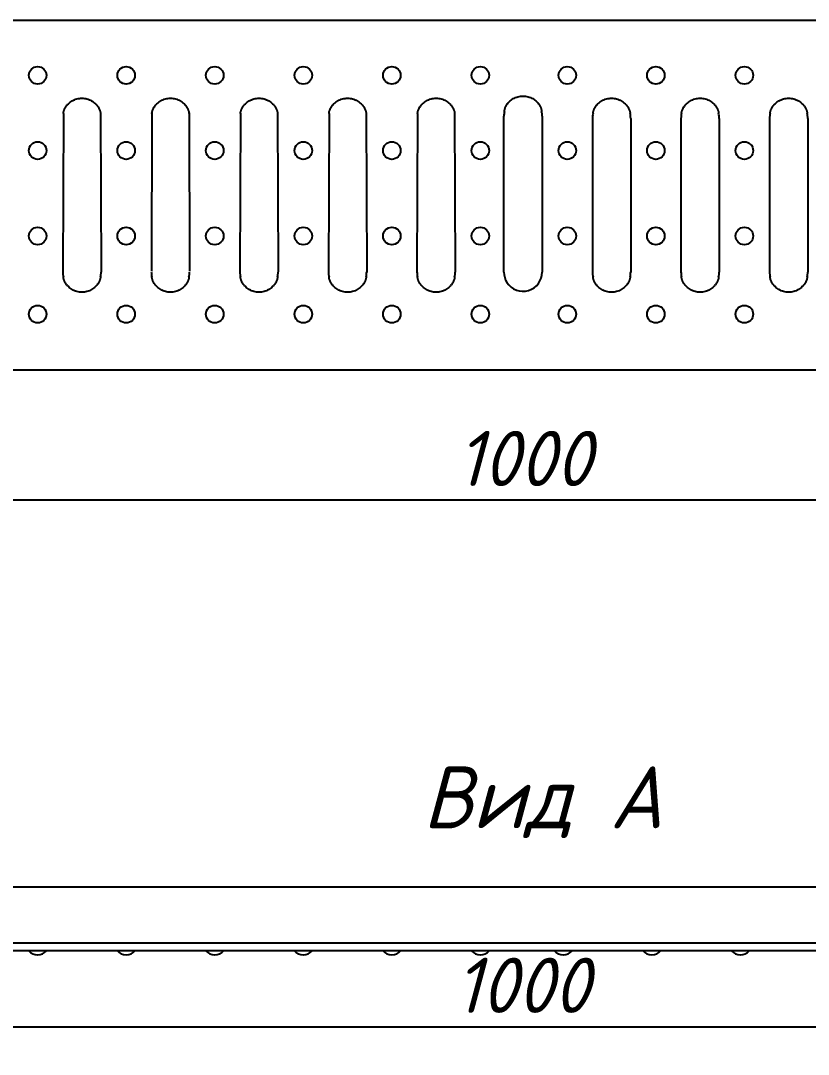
# Model space of a CAD drawing. Header units: millimetres. Extents: x 29006 to 29645, y 5570 to 5801.
# Drawn here: x 29045.4 to 29081.04, y 5715.11 to 5761.89 of the extents above; entities that cross this region are included whole.
import ezdxf

# ---------------------------------------------------------------- set-up
doc = ezdxf.new("R2010")
doc.units = ezdxf.units.MM
doc.styles.add('GOST-2.304_Type-B_italic', font='')
doc.styles.get('GOST-2.304_Type-B_italic').set_extended_font_data('GOST Common', italic=True)
doc.dimstyles.new('ISO-25', dxfattribs={"dimtxt": 2.5, "dimasz": 2.5, "dimexe": 1.25, "dimexo": 0.625, "dimtad": 1, "dimtoh": 1, "dimtxsty": 'GOST-2.304_Type-B_italic', "dimcen": 2.5, "dimadec": 0, "dimazin": 0, "dimtfac": 1, "dimtmove": 0, "dimatfit": 3, "dimfxl": 1, "dimarcsym": 0})

# ---------------------------------------------------------------- blocks, each defined once
blk = doc.blocks.new('*D45')
at = {"color": 0, "lineweight": -2, "transparency": 16777216}
for p, q in [((29018.167, 5745.463), (29018.167, 5738.948)), ((29118.167, 5745.463), (29118.167, 5738.948)), ((29020.667, 5740.198), (29115.667, 5740.198))]:
    blk.add_line(p, q, dxfattribs=at)
at = {"color": 0, "transparency": 16777216}
for points in [[(29020.667, 5740.614), (29020.667, 5739.781), (29018.167, 5740.198)], [(29115.667, 5740.614), (29115.667, 5739.781), (29118.167, 5740.198)]]:
    blk.add_solid(points, dxfattribs=at)
at = {"layer": 'Defpoints', "color": 0, "transparency": 16777216}
for p in [(29018.167, 5746.088), (29118.167, 5746.088), (29118.167, 5740.198)]:
    blk.add_point(p, dxfattribs=at)
at = {"color": 0, "transparency": 16777216, "insert": (29068.167, 5742.073), "char_height": 2.5, "attachment_point": 5, "style": 'GOST-2.304_Type-B_italic'}
blk.add_mtext('1000', dxfattribs=at)
blk = doc.blocks.new('*D46')
at = {"color": 0, "lineweight": -2, "transparency": 16777216}
for p, q in [((29018.167, 5719.17), (29018.167, 5715.106)), ((29117.987, 5719.17), (29117.987, 5715.106)), ((29020.667, 5716.356), (29115.487, 5716.356))]:
    blk.add_line(p, q, dxfattribs=at)
at = {"color": 0, "transparency": 16777216}
for points in [[(29020.667, 5716.773), (29020.667, 5715.939), (29018.167, 5716.356)], [(29115.487, 5716.773), (29115.487, 5715.939), (29117.987, 5716.356)]]:
    blk.add_solid(points, dxfattribs=at)
at = {"layer": 'Defpoints', "color": 0, "transparency": 16777216}
for p in [(29018.167, 5719.795), (29117.987, 5719.795), (29117.987, 5716.356)]:
    blk.add_point(p, dxfattribs=at)
at = {"color": 0, "transparency": 16777216, "insert": (29068.077, 5718.231), "char_height": 2.5, "attachment_point": 5, "style": 'GOST-2.304_Type-B_italic'}
blk.add_mtext('1000', dxfattribs=at)

msp = doc.modelspace()

# ---------------------------------------------------------------- linework, layer by layer
at = {"color": 0}
for p, q in [((29068.038, 5761.887), (29018.167, 5761.887)), ((29118.167, 5761.887), (29068.038, 5761.887)), ((29047.331, 5757.682), (29047.303, 5750.509)), ((29049.007, 5757.682), (29049.035, 5750.509)), ((29051.34, 5757.717), (29051.312, 5750.544)), ((29053.016, 5757.717), (29053.044, 5750.544)), ((29055.345, 5757.696), (29055.317, 5750.523)), ((29057.021, 5757.696), (29057.049, 5750.523)), ((29059.352, 5757.682), (29059.325, 5750.509)), ((29061.029, 5757.682), (29061.056, 5750.509)), ((29063.359, 5757.682), (29063.332, 5750.509)), ((29065.036, 5757.682), (29065.063, 5750.509)), ((29067.264, 5750.509), (29067.264, 5757.565)), ((29068.995, 5757.565), (29068.995, 5750.509)), ((29071.271, 5757.465), (29071.271, 5750.509)), ((29073.003, 5757.465), (29073.003, 5750.509)), ((29075.278, 5757.465), (29075.278, 5750.509)), ((29077.01, 5757.465), (29077.01, 5750.509)), ((29079.285, 5757.465), (29079.285, 5750.509)), ((29081.017, 5757.465), (29081.017, 5750.509)), ((29018.167, 5746.088), (29068.038, 5746.088)), ((29068.038, 5746.088), (29118.167, 5746.088)), ((29024.661, 5722.681), (29068.038, 5722.681)), ((29068.038, 5722.681), (29111.493, 5722.681)), ((29018.167, 5720.156), (29068.411, 5720.156)), ((29068.411, 5720.156), (29117.987, 5720.156)), ((29068.038, 5719.795), (29018.167, 5719.795)), ((29046.161, 5719.607), (29046.169, 5719.607)), ((29050.169, 5719.607), (29050.177, 5719.607)), ((29054.176, 5719.607), (29054.184, 5719.607)), ((29058.183, 5719.607), (29058.191, 5719.607)), ((29062.19, 5719.607), (29062.198, 5719.607)), ((29066.197, 5719.607), (29066.205, 5719.607)), ((29117.987, 5719.795), (29068.038, 5719.795)), ((29069.949, 5719.607), (29069.957, 5719.607)), ((29073.956, 5719.607), (29073.964, 5719.607)), ((29077.963, 5719.607), (29077.971, 5719.607))]:
    msp.add_line(p, q, dxfattribs=at)
at = {"color": 0, "flags": 128}
for points in [[(29047.555, 5758.124), (29047.595, 5758.16), (29047.638, 5758.195), (29047.683, 5758.228), (29047.731, 5758.258), (29047.781, 5758.285), (29047.833, 5758.309), (29047.886, 5758.329), (29047.941, 5758.346), (29047.998, 5758.359), (29048.055, 5758.369), (29048.112, 5758.374), (29048.17, 5758.376), (29048.228, 5758.374), (29048.285, 5758.368), (29048.342, 5758.359), (29048.398, 5758.345), (29048.453, 5758.329), (29048.507, 5758.308), (29048.559, 5758.284), (29048.609, 5758.257), (29048.656, 5758.227), (29048.701, 5758.195), (29048.743, 5758.16), (29048.783, 5758.124)], [(29051.562, 5758.124), (29051.602, 5758.16), (29051.645, 5758.195), (29051.69, 5758.228), (29051.738, 5758.258), (29051.788, 5758.285), (29051.84, 5758.309), (29051.893, 5758.329), (29051.949, 5758.346), (29052.005, 5758.359), (29052.062, 5758.369), (29052.119, 5758.374), (29052.177, 5758.376), (29052.235, 5758.374), (29052.293, 5758.368), (29052.35, 5758.359), (29052.406, 5758.345), (29052.461, 5758.329), (29052.514, 5758.308), (29052.566, 5758.284), (29052.616, 5758.257), (29052.663, 5758.227), (29052.708, 5758.195), (29052.75, 5758.16), (29052.79, 5758.124)], [(29055.569, 5758.124), (29055.609, 5758.16), (29055.652, 5758.195), (29055.697, 5758.228), (29055.745, 5758.258), (29055.795, 5758.285), (29055.847, 5758.309), (29055.901, 5758.329), (29055.956, 5758.346), (29056.012, 5758.359), (29056.069, 5758.369), (29056.126, 5758.374), (29056.184, 5758.376), (29056.242, 5758.374), (29056.3, 5758.368), (29056.357, 5758.359), (29056.413, 5758.345), (29056.468, 5758.329), (29056.521, 5758.308), (29056.573, 5758.284), (29056.623, 5758.257), (29056.67, 5758.227), (29056.715, 5758.195), (29056.757, 5758.16), (29056.797, 5758.124)], [(29059.576, 5758.124), (29059.616, 5758.16), (29059.659, 5758.195), (29059.704, 5758.228), (29059.752, 5758.258), (29059.802, 5758.285), (29059.854, 5758.309), (29059.908, 5758.329), (29059.963, 5758.346), (29060.019, 5758.359), (29060.076, 5758.369), (29060.134, 5758.374), (29060.191, 5758.376), (29060.249, 5758.374), (29060.307, 5758.368), (29060.364, 5758.359), (29060.42, 5758.345), (29060.475, 5758.329), (29060.528, 5758.308), (29060.58, 5758.284), (29060.63, 5758.257), (29060.677, 5758.227), (29060.722, 5758.195), (29060.764, 5758.16), (29060.804, 5758.124)], [(29063.584, 5758.124), (29063.624, 5758.16), (29063.666, 5758.195), (29063.711, 5758.228), (29063.759, 5758.258), (29063.809, 5758.285), (29063.861, 5758.309), (29063.915, 5758.329), (29063.97, 5758.346), (29064.026, 5758.359), (29064.083, 5758.369), (29064.141, 5758.374), (29064.199, 5758.376), (29064.256, 5758.374), (29064.314, 5758.368), (29064.371, 5758.359), (29064.427, 5758.345), (29064.482, 5758.329), (29064.536, 5758.308), (29064.588, 5758.284), (29064.637, 5758.257), (29064.684, 5758.227), (29064.729, 5758.195), (29064.772, 5758.16), (29064.812, 5758.124)], [(29067.291, 5757.782), (29067.291, 5757.788), (29067.291, 5757.796), (29067.292, 5757.806), (29067.293, 5757.816), (29067.295, 5757.829), (29067.297, 5757.842), (29067.301, 5757.857), (29067.305, 5757.873), (29067.309, 5757.89), (29067.315, 5757.908), (29067.321, 5757.926), (29067.329, 5757.946), (29067.337, 5757.966), (29067.346, 5757.987), (29067.357, 5758.009), (29067.37, 5758.033), (29067.384, 5758.057), (29067.399, 5758.082), (29067.416, 5758.107), (29067.434, 5758.131), (29067.453, 5758.155), (29067.473, 5758.179), (29067.494, 5758.201), (29067.516, 5758.223)], [(29067.516, 5758.223), (29067.556, 5758.26), (29067.598, 5758.295), (29067.643, 5758.328), (29067.691, 5758.358), (29067.741, 5758.385), (29067.793, 5758.409), (29067.847, 5758.429), (29067.902, 5758.446), (29067.958, 5758.459), (29068.015, 5758.468), (29068.073, 5758.474), (29068.131, 5758.476), (29068.189, 5758.474), (29068.246, 5758.468), (29068.303, 5758.459), (29068.359, 5758.445), (29068.414, 5758.428), (29068.468, 5758.408), (29068.52, 5758.384), (29068.569, 5758.357), (29068.617, 5758.327), (29068.661, 5758.295), (29068.704, 5758.26), (29068.744, 5758.223)], [(29068.744, 5758.223), (29068.766, 5758.201), (29068.786, 5758.179), (29068.806, 5758.155), (29068.825, 5758.131), (29068.843, 5758.107), (29068.86, 5758.082), (29068.876, 5758.057), (29068.89, 5758.033), (29068.902, 5758.009), (29068.913, 5757.987), (29068.922, 5757.966), (29068.931, 5757.946), (29068.938, 5757.926), (29068.944, 5757.908), (29068.95, 5757.89), (29068.955, 5757.873), (29068.959, 5757.857), (29068.962, 5757.842), (29068.964, 5757.829), (29068.966, 5757.816), (29068.967, 5757.806), (29068.968, 5757.796), (29068.968, 5757.788), (29068.968, 5757.782)], [(29071.523, 5758.124), (29071.563, 5758.16), (29071.605, 5758.195), (29071.651, 5758.228), (29071.698, 5758.258), (29071.749, 5758.285), (29071.8, 5758.309), (29071.854, 5758.329), (29071.909, 5758.346), (29071.965, 5758.359), (29072.022, 5758.369), (29072.08, 5758.374), (29072.138, 5758.376), (29072.196, 5758.374), (29072.253, 5758.368), (29072.31, 5758.359), (29072.366, 5758.345), (29072.421, 5758.329), (29072.475, 5758.308), (29072.527, 5758.284), (29072.577, 5758.257), (29072.624, 5758.227), (29072.668, 5758.195), (29072.711, 5758.16), (29072.751, 5758.124)], [(29075.53, 5758.124), (29075.57, 5758.16), (29075.613, 5758.195), (29075.658, 5758.228), (29075.706, 5758.258), (29075.756, 5758.285), (29075.808, 5758.309), (29075.861, 5758.329), (29075.916, 5758.346), (29075.973, 5758.359), (29076.03, 5758.369), (29076.087, 5758.374), (29076.145, 5758.376), (29076.203, 5758.374), (29076.26, 5758.368), (29076.317, 5758.359), (29076.373, 5758.345), (29076.428, 5758.329), (29076.482, 5758.308), (29076.534, 5758.284), (29076.584, 5758.257), (29076.631, 5758.227), (29076.676, 5758.195), (29076.718, 5758.16), (29076.758, 5758.124)], [(29079.537, 5758.124), (29079.577, 5758.16), (29079.62, 5758.195), (29079.665, 5758.228), (29079.713, 5758.258), (29079.763, 5758.285), (29079.815, 5758.309), (29079.868, 5758.329), (29079.924, 5758.346), (29079.98, 5758.359), (29080.037, 5758.369), (29080.094, 5758.374), (29080.152, 5758.376), (29080.21, 5758.374), (29080.268, 5758.368), (29080.325, 5758.359), (29080.381, 5758.345), (29080.436, 5758.329), (29080.489, 5758.308), (29080.541, 5758.284), (29080.591, 5758.257), (29080.638, 5758.227), (29080.683, 5758.195), (29080.725, 5758.16), (29080.765, 5758.124)], [(29047.331, 5757.682), (29047.33, 5757.688), (29047.331, 5757.696), (29047.331, 5757.706), (29047.332, 5757.717), (29047.334, 5757.729), (29047.337, 5757.742), (29047.34, 5757.757), (29047.344, 5757.773), (29047.349, 5757.79), (29047.354, 5757.808), (29047.361, 5757.827), (29047.368, 5757.846), (29047.376, 5757.866), (29047.386, 5757.887), (29047.397, 5757.91), (29047.409, 5757.933), (29047.423, 5757.957), (29047.438, 5757.982), (29047.455, 5758.007), (29047.473, 5758.031), (29047.492, 5758.056), (29047.512, 5758.079), (29047.533, 5758.101), (29047.555, 5758.124)], [(29048.783, 5758.124), (29048.805, 5758.101), (29048.825, 5758.079), (29048.845, 5758.056), (29048.865, 5758.031), (29048.883, 5758.007), (29048.9, 5757.982), (29048.915, 5757.957), (29048.929, 5757.933), (29048.941, 5757.91), (29048.952, 5757.887), (29048.962, 5757.866), (29048.97, 5757.846), (29048.977, 5757.827), (29048.984, 5757.808), (29048.989, 5757.79), (29048.994, 5757.773), (29048.998, 5757.757), (29049.001, 5757.742), (29049.004, 5757.729), (29049.005, 5757.717), (29049.007, 5757.706), (29049.007, 5757.696), (29049.007, 5757.688), (29049.007, 5757.682)], [(29051.338, 5757.682), (29051.338, 5757.688), (29051.338, 5757.696), (29051.338, 5757.706), (29051.34, 5757.717), (29051.341, 5757.729), (29051.344, 5757.742), (29051.347, 5757.757), (29051.351, 5757.773), (29051.356, 5757.79), (29051.361, 5757.808), (29051.368, 5757.827), (29051.375, 5757.846), (29051.383, 5757.866), (29051.393, 5757.887), (29051.404, 5757.91), (29051.416, 5757.933), (29051.43, 5757.957), (29051.446, 5757.982), (29051.462, 5758.007), (29051.48, 5758.031), (29051.5, 5758.056), (29051.52, 5758.079), (29051.54, 5758.101), (29051.562, 5758.124)], [(29052.79, 5758.124), (29052.812, 5758.101), (29052.833, 5758.079), (29052.853, 5758.056), (29052.872, 5758.031), (29052.89, 5758.007), (29052.907, 5757.982), (29052.922, 5757.957), (29052.936, 5757.933), (29052.948, 5757.91), (29052.959, 5757.887), (29052.969, 5757.866), (29052.977, 5757.846), (29052.984, 5757.827), (29052.991, 5757.808), (29052.996, 5757.79), (29053.001, 5757.773), (29053.005, 5757.757), (29053.008, 5757.742), (29053.011, 5757.729), (29053.013, 5757.717), (29053.014, 5757.706), (29053.014, 5757.696), (29053.015, 5757.688), (29053.014, 5757.682)], [(29055.345, 5757.682), (29055.345, 5757.688), (29055.345, 5757.696), (29055.346, 5757.706), (29055.347, 5757.717), (29055.349, 5757.729), (29055.351, 5757.742), (29055.354, 5757.757), (29055.358, 5757.773), (29055.363, 5757.79), (29055.369, 5757.808), (29055.375, 5757.827), (29055.382, 5757.846), (29055.391, 5757.866), (29055.4, 5757.887), (29055.411, 5757.91), (29055.423, 5757.933), (29055.437, 5757.957), (29055.453, 5757.982), (29055.47, 5758.007), (29055.488, 5758.031), (29055.507, 5758.056), (29055.527, 5758.079), (29055.547, 5758.101), (29055.569, 5758.124)], [(29056.797, 5758.124), (29056.819, 5758.101), (29056.84, 5758.079), (29056.86, 5758.056), (29056.879, 5758.031), (29056.897, 5758.007), (29056.914, 5757.982), (29056.929, 5757.957), (29056.943, 5757.933), (29056.956, 5757.91), (29056.966, 5757.887), (29056.976, 5757.866), (29056.984, 5757.846), (29056.992, 5757.827), (29056.998, 5757.808), (29057.004, 5757.79), (29057.008, 5757.773), (29057.012, 5757.757), (29057.015, 5757.742), (29057.018, 5757.729), (29057.02, 5757.717), (29057.021, 5757.706), (29057.022, 5757.696), (29057.022, 5757.688), (29057.022, 5757.682)], [(29059.352, 5757.682), (29059.352, 5757.688), (29059.352, 5757.696), (29059.353, 5757.706), (29059.354, 5757.717), (29059.356, 5757.729), (29059.358, 5757.742), (29059.361, 5757.757), (29059.365, 5757.773), (29059.37, 5757.79), (29059.376, 5757.808), (29059.382, 5757.827), (29059.389, 5757.846), (29059.398, 5757.866), (29059.407, 5757.887), (29059.418, 5757.91), (29059.431, 5757.933), (29059.444, 5757.957), (29059.46, 5757.982), (29059.477, 5758.007), (29059.495, 5758.031), (29059.514, 5758.056), (29059.534, 5758.079), (29059.555, 5758.101), (29059.576, 5758.124)], [(29060.804, 5758.124), (29060.826, 5758.101), (29060.847, 5758.079), (29060.867, 5758.056), (29060.886, 5758.031), (29060.904, 5758.007), (29060.921, 5757.982), (29060.936, 5757.957), (29060.95, 5757.933), (29060.963, 5757.91), (29060.974, 5757.887), (29060.983, 5757.866), (29060.991, 5757.846), (29060.999, 5757.827), (29061.005, 5757.808), (29061.011, 5757.79), (29061.015, 5757.773), (29061.019, 5757.757), (29061.023, 5757.742), (29061.025, 5757.729), (29061.027, 5757.717), (29061.028, 5757.706), (29061.029, 5757.696), (29061.029, 5757.688), (29061.029, 5757.682)], [(29063.359, 5757.682), (29063.359, 5757.688), (29063.359, 5757.696), (29063.36, 5757.706), (29063.361, 5757.717), (29063.363, 5757.729), (29063.365, 5757.742), (29063.369, 5757.757), (29063.373, 5757.773), (29063.377, 5757.79), (29063.383, 5757.808), (29063.389, 5757.827), (29063.397, 5757.846), (29063.405, 5757.866), (29063.414, 5757.887), (29063.425, 5757.91), (29063.438, 5757.933), (29063.452, 5757.957), (29063.467, 5757.982), (29063.484, 5758.007), (29063.502, 5758.031), (29063.521, 5758.056), (29063.541, 5758.079), (29063.562, 5758.101), (29063.584, 5758.124)], [(29064.812, 5758.124), (29064.833, 5758.101), (29064.854, 5758.079), (29064.874, 5758.056), (29064.893, 5758.031), (29064.911, 5758.007), (29064.928, 5757.982), (29064.944, 5757.957), (29064.957, 5757.933), (29064.97, 5757.91), (29064.981, 5757.887), (29064.99, 5757.866), (29064.999, 5757.846), (29065.006, 5757.827), (29065.012, 5757.808), (29065.018, 5757.79), (29065.023, 5757.773), (29065.027, 5757.757), (29065.03, 5757.742), (29065.032, 5757.729), (29065.034, 5757.717), (29065.035, 5757.706), (29065.036, 5757.696), (29065.036, 5757.688), (29065.036, 5757.682)], [(29071.299, 5757.682), (29071.298, 5757.688), (29071.298, 5757.696), (29071.299, 5757.706), (29071.3, 5757.717), (29071.302, 5757.729), (29071.305, 5757.742), (29071.308, 5757.757), (29071.312, 5757.773), (29071.317, 5757.79), (29071.322, 5757.808), (29071.329, 5757.827), (29071.336, 5757.846), (29071.344, 5757.866), (29071.354, 5757.887), (29071.365, 5757.91), (29071.377, 5757.933), (29071.391, 5757.957), (29071.406, 5757.982), (29071.423, 5758.007), (29071.441, 5758.031), (29071.46, 5758.056), (29071.48, 5758.079), (29071.501, 5758.101), (29071.523, 5758.124)], [(29072.751, 5758.124), (29072.773, 5758.101), (29072.793, 5758.079), (29072.813, 5758.056), (29072.832, 5758.031), (29072.851, 5758.007), (29072.867, 5757.982), (29072.883, 5757.957), (29072.897, 5757.933), (29072.909, 5757.91), (29072.92, 5757.887), (29072.93, 5757.866), (29072.938, 5757.846), (29072.945, 5757.827), (29072.952, 5757.808), (29072.957, 5757.79), (29072.962, 5757.773), (29072.966, 5757.757), (29072.969, 5757.742), (29072.972, 5757.729), (29072.973, 5757.717), (29072.975, 5757.706), (29072.975, 5757.696), (29072.975, 5757.688), (29072.975, 5757.682)], [(29075.306, 5757.682), (29075.305, 5757.688), (29075.306, 5757.696), (29075.306, 5757.706), (29075.308, 5757.717), (29075.309, 5757.729), (29075.312, 5757.742), (29075.315, 5757.757), (29075.319, 5757.773), (29075.324, 5757.79), (29075.329, 5757.808), (29075.336, 5757.827), (29075.343, 5757.846), (29075.351, 5757.866), (29075.361, 5757.887), (29075.372, 5757.91), (29075.384, 5757.933), (29075.398, 5757.957), (29075.413, 5757.982), (29075.43, 5758.007), (29075.448, 5758.031), (29075.468, 5758.056), (29075.487, 5758.079), (29075.508, 5758.101), (29075.53, 5758.124)], [(29076.758, 5758.124), (29076.78, 5758.101), (29076.801, 5758.079), (29076.82, 5758.056), (29076.84, 5758.031), (29076.858, 5758.007), (29076.875, 5757.982), (29076.89, 5757.957), (29076.904, 5757.933), (29076.916, 5757.91), (29076.927, 5757.887), (29076.937, 5757.866), (29076.945, 5757.846), (29076.952, 5757.827), (29076.959, 5757.808), (29076.964, 5757.79), (29076.969, 5757.773), (29076.973, 5757.757), (29076.976, 5757.742), (29076.979, 5757.729), (29076.98, 5757.717), (29076.982, 5757.706), (29076.982, 5757.696), (29076.983, 5757.688), (29076.982, 5757.682)], [(29079.313, 5757.682), (29079.313, 5757.688), (29079.313, 5757.696), (29079.313, 5757.706), (29079.315, 5757.717), (29079.316, 5757.729), (29079.319, 5757.742), (29079.322, 5757.757), (29079.326, 5757.773), (29079.331, 5757.79), (29079.336, 5757.808), (29079.343, 5757.827), (29079.35, 5757.846), (29079.358, 5757.866), (29079.368, 5757.887), (29079.379, 5757.91), (29079.391, 5757.933), (29079.405, 5757.957), (29079.421, 5757.982), (29079.437, 5758.007), (29079.456, 5758.031), (29079.475, 5758.056), (29079.495, 5758.079), (29079.515, 5758.101), (29079.537, 5758.124)], [(29080.765, 5758.124), (29080.787, 5758.101), (29080.808, 5758.079), (29080.828, 5758.056), (29080.847, 5758.031), (29080.865, 5758.007), (29080.882, 5757.982), (29080.897, 5757.957), (29080.911, 5757.933), (29080.923, 5757.91), (29080.934, 5757.887), (29080.944, 5757.866), (29080.952, 5757.846), (29080.959, 5757.827), (29080.966, 5757.808), (29080.971, 5757.79), (29080.976, 5757.773), (29080.98, 5757.757), (29080.983, 5757.742), (29080.986, 5757.729), (29080.988, 5757.717), (29080.989, 5757.706), (29080.99, 5757.696), (29080.99, 5757.688), (29080.989, 5757.682)], [(29047.555, 5749.851), (29047.533, 5749.873), (29047.512, 5749.895), (29047.492, 5749.919), (29047.473, 5749.943), (29047.455, 5749.967), (29047.438, 5749.992), (29047.423, 5750.017), (29047.409, 5750.041), (29047.397, 5750.065), (29047.386, 5750.087), (29047.376, 5750.108), (29047.368, 5750.128), (29047.361, 5750.148), (29047.354, 5750.166), (29047.349, 5750.184), (29047.344, 5750.201), (29047.34, 5750.217), (29047.337, 5750.232), (29047.334, 5750.246), (29047.332, 5750.258), (29047.331, 5750.268), (29047.331, 5750.278), (29047.33, 5750.286), (29047.331, 5750.292)], [(29049.007, 5750.292), (29049.007, 5750.286), (29049.007, 5750.278), (29049.007, 5750.268), (29049.005, 5750.258), (29049.004, 5750.246), (29049.001, 5750.232), (29048.998, 5750.217), (29048.994, 5750.201), (29048.989, 5750.184), (29048.984, 5750.166), (29048.977, 5750.148), (29048.97, 5750.128), (29048.962, 5750.108), (29048.952, 5750.087), (29048.941, 5750.065), (29048.929, 5750.041), (29048.915, 5750.017), (29048.9, 5749.992), (29048.883, 5749.967), (29048.865, 5749.943), (29048.845, 5749.919), (29048.825, 5749.895), (29048.805, 5749.873), (29048.783, 5749.851)], [(29051.562, 5749.851), (29051.54, 5749.873), (29051.52, 5749.895), (29051.5, 5749.919), (29051.48, 5749.943), (29051.462, 5749.967), (29051.446, 5749.992), (29051.43, 5750.017), (29051.416, 5750.041), (29051.404, 5750.065), (29051.393, 5750.087), (29051.383, 5750.108), (29051.375, 5750.128), (29051.368, 5750.148), (29051.361, 5750.166), (29051.356, 5750.184), (29051.351, 5750.201), (29051.347, 5750.217), (29051.344, 5750.232), (29051.341, 5750.246), (29051.34, 5750.258), (29051.338, 5750.268), (29051.338, 5750.278), (29051.338, 5750.286), (29051.338, 5750.292)], [(29053.014, 5750.292), (29053.015, 5750.286), (29053.014, 5750.278), (29053.014, 5750.268), (29053.013, 5750.258), (29053.011, 5750.246), (29053.008, 5750.232), (29053.005, 5750.217), (29053.001, 5750.201), (29052.996, 5750.184), (29052.991, 5750.166), (29052.984, 5750.148), (29052.977, 5750.128), (29052.969, 5750.108), (29052.959, 5750.087), (29052.948, 5750.065), (29052.936, 5750.041), (29052.922, 5750.017), (29052.907, 5749.992), (29052.89, 5749.967), (29052.872, 5749.943), (29052.853, 5749.919), (29052.833, 5749.895), (29052.812, 5749.873), (29052.79, 5749.851)], [(29055.569, 5749.851), (29055.547, 5749.873), (29055.527, 5749.895), (29055.507, 5749.919), (29055.488, 5749.943), (29055.47, 5749.967), (29055.453, 5749.992), (29055.437, 5750.017), (29055.423, 5750.041), (29055.411, 5750.065), (29055.4, 5750.087), (29055.391, 5750.108), (29055.382, 5750.128), (29055.375, 5750.148), (29055.369, 5750.166), (29055.363, 5750.184), (29055.358, 5750.201), (29055.354, 5750.217), (29055.351, 5750.232), (29055.349, 5750.246), (29055.347, 5750.258), (29055.346, 5750.268), (29055.345, 5750.278), (29055.345, 5750.286), (29055.345, 5750.292)], [(29057.022, 5750.292), (29057.022, 5750.286), (29057.022, 5750.278), (29057.021, 5750.268), (29057.02, 5750.258), (29057.018, 5750.246), (29057.015, 5750.232), (29057.012, 5750.217), (29057.008, 5750.201), (29057.004, 5750.184), (29056.998, 5750.166), (29056.992, 5750.148), (29056.984, 5750.128), (29056.976, 5750.108), (29056.966, 5750.087), (29056.956, 5750.065), (29056.943, 5750.041), (29056.929, 5750.017), (29056.914, 5749.992), (29056.897, 5749.967), (29056.879, 5749.943), (29056.86, 5749.919), (29056.84, 5749.895), (29056.819, 5749.873), (29056.797, 5749.851)], [(29059.576, 5749.851), (29059.555, 5749.873), (29059.534, 5749.895), (29059.514, 5749.919), (29059.495, 5749.943), (29059.477, 5749.967), (29059.46, 5749.992), (29059.444, 5750.017), (29059.431, 5750.041), (29059.418, 5750.065), (29059.407, 5750.087), (29059.398, 5750.108), (29059.389, 5750.128), (29059.382, 5750.148), (29059.376, 5750.166), (29059.37, 5750.184), (29059.365, 5750.201), (29059.361, 5750.217), (29059.358, 5750.232), (29059.356, 5750.246), (29059.354, 5750.258), (29059.353, 5750.268), (29059.352, 5750.278), (29059.352, 5750.286), (29059.352, 5750.292)], [(29061.029, 5750.292), (29061.029, 5750.286), (29061.029, 5750.278), (29061.028, 5750.268), (29061.027, 5750.258), (29061.025, 5750.246), (29061.023, 5750.232), (29061.019, 5750.217), (29061.015, 5750.201), (29061.011, 5750.184), (29061.005, 5750.166), (29060.999, 5750.148), (29060.991, 5750.128), (29060.983, 5750.108), (29060.974, 5750.087), (29060.963, 5750.065), (29060.95, 5750.041), (29060.936, 5750.017), (29060.921, 5749.992), (29060.904, 5749.967), (29060.886, 5749.943), (29060.867, 5749.919), (29060.847, 5749.895), (29060.826, 5749.873), (29060.804, 5749.851)], [(29063.584, 5749.851), (29063.562, 5749.873), (29063.541, 5749.895), (29063.521, 5749.919), (29063.502, 5749.943), (29063.484, 5749.967), (29063.467, 5749.992), (29063.452, 5750.017), (29063.438, 5750.041), (29063.425, 5750.065), (29063.414, 5750.087), (29063.405, 5750.108), (29063.397, 5750.128), (29063.389, 5750.148), (29063.383, 5750.166), (29063.377, 5750.184), (29063.373, 5750.201), (29063.369, 5750.217), (29063.365, 5750.232), (29063.363, 5750.246), (29063.361, 5750.258), (29063.36, 5750.268), (29063.359, 5750.278), (29063.359, 5750.286), (29063.359, 5750.292)], [(29065.036, 5750.292), (29065.036, 5750.286), (29065.036, 5750.278), (29065.035, 5750.268), (29065.034, 5750.258), (29065.032, 5750.246), (29065.03, 5750.232), (29065.027, 5750.217), (29065.023, 5750.201), (29065.018, 5750.184), (29065.012, 5750.166), (29065.006, 5750.148), (29064.999, 5750.128), (29064.99, 5750.108), (29064.981, 5750.087), (29064.97, 5750.065), (29064.957, 5750.041), (29064.944, 5750.017), (29064.928, 5749.992), (29064.911, 5749.967), (29064.893, 5749.943), (29064.874, 5749.919), (29064.854, 5749.895), (29064.833, 5749.873), (29064.812, 5749.851)], [(29071.523, 5749.851), (29071.501, 5749.873), (29071.48, 5749.895), (29071.46, 5749.919), (29071.441, 5749.943), (29071.423, 5749.967), (29071.406, 5749.992), (29071.391, 5750.017), (29071.377, 5750.041), (29071.365, 5750.065), (29071.354, 5750.087), (29071.344, 5750.108), (29071.336, 5750.128), (29071.329, 5750.148), (29071.322, 5750.166), (29071.317, 5750.184), (29071.312, 5750.201), (29071.308, 5750.217), (29071.305, 5750.232), (29071.302, 5750.246), (29071.3, 5750.258), (29071.299, 5750.268), (29071.298, 5750.278), (29071.298, 5750.286), (29071.299, 5750.292)], [(29072.975, 5750.292), (29072.975, 5750.286), (29072.975, 5750.278), (29072.975, 5750.268), (29072.973, 5750.258), (29072.972, 5750.246), (29072.969, 5750.232), (29072.966, 5750.217), (29072.962, 5750.201), (29072.957, 5750.184), (29072.952, 5750.166), (29072.945, 5750.148), (29072.938, 5750.128), (29072.93, 5750.108), (29072.92, 5750.087), (29072.909, 5750.065), (29072.897, 5750.041), (29072.883, 5750.017), (29072.867, 5749.992), (29072.851, 5749.967), (29072.832, 5749.943), (29072.813, 5749.919), (29072.793, 5749.895), (29072.773, 5749.873), (29072.751, 5749.851)], [(29075.53, 5749.851), (29075.508, 5749.873), (29075.487, 5749.895), (29075.468, 5749.919), (29075.448, 5749.943), (29075.43, 5749.967), (29075.413, 5749.992), (29075.398, 5750.017), (29075.384, 5750.041), (29075.372, 5750.065), (29075.361, 5750.087), (29075.351, 5750.108), (29075.343, 5750.128), (29075.336, 5750.148), (29075.329, 5750.166), (29075.324, 5750.184), (29075.319, 5750.201), (29075.315, 5750.217), (29075.312, 5750.232), (29075.309, 5750.246), (29075.308, 5750.258), (29075.306, 5750.268), (29075.306, 5750.278), (29075.305, 5750.286), (29075.306, 5750.292)], [(29076.982, 5750.292), (29076.983, 5750.286), (29076.982, 5750.278), (29076.982, 5750.268), (29076.98, 5750.258), (29076.979, 5750.246), (29076.976, 5750.232), (29076.973, 5750.217), (29076.969, 5750.201), (29076.964, 5750.184), (29076.959, 5750.166), (29076.952, 5750.148), (29076.945, 5750.128), (29076.937, 5750.108), (29076.927, 5750.087), (29076.916, 5750.065), (29076.904, 5750.041), (29076.89, 5750.017), (29076.875, 5749.992), (29076.858, 5749.967), (29076.84, 5749.943), (29076.82, 5749.919), (29076.801, 5749.895), (29076.78, 5749.873), (29076.758, 5749.851)], [(29079.537, 5749.851), (29079.515, 5749.873), (29079.495, 5749.895), (29079.475, 5749.919), (29079.456, 5749.943), (29079.437, 5749.967), (29079.421, 5749.992), (29079.405, 5750.017), (29079.391, 5750.041), (29079.379, 5750.065), (29079.368, 5750.087), (29079.358, 5750.108), (29079.35, 5750.128), (29079.343, 5750.148), (29079.336, 5750.166), (29079.331, 5750.184), (29079.326, 5750.201), (29079.322, 5750.217), (29079.319, 5750.232), (29079.316, 5750.246), (29079.315, 5750.258), (29079.313, 5750.268), (29079.313, 5750.278), (29079.313, 5750.286), (29079.313, 5750.292)], [(29080.989, 5750.292), (29080.99, 5750.286), (29080.99, 5750.278), (29080.989, 5750.268), (29080.988, 5750.258), (29080.986, 5750.246), (29080.983, 5750.232), (29080.98, 5750.217), (29080.976, 5750.201), (29080.971, 5750.184), (29080.966, 5750.166), (29080.959, 5750.148), (29080.952, 5750.128), (29080.944, 5750.108), (29080.934, 5750.087), (29080.923, 5750.065), (29080.911, 5750.041), (29080.897, 5750.017), (29080.882, 5749.992), (29080.865, 5749.967), (29080.847, 5749.943), (29080.828, 5749.919), (29080.808, 5749.895), (29080.787, 5749.873), (29080.765, 5749.851)], [(29048.783, 5749.851), (29048.743, 5749.814), (29048.701, 5749.779), (29048.655, 5749.747), (29048.608, 5749.717), (29048.558, 5749.689), (29048.506, 5749.666), (29048.452, 5749.645), (29048.397, 5749.628), (29048.341, 5749.615), (29048.284, 5749.606), (29048.227, 5749.6), (29048.169, 5749.598), (29048.111, 5749.6), (29048.054, 5749.606), (29047.997, 5749.615), (29047.941, 5749.628), (29047.886, 5749.645), (29047.832, 5749.666), (29047.78, 5749.689), (29047.73, 5749.716), (29047.683, 5749.746), (29047.637, 5749.779), (29047.595, 5749.814), (29047.555, 5749.851)], [(29052.79, 5749.851), (29052.75, 5749.814), (29052.708, 5749.779), (29052.663, 5749.747), (29052.615, 5749.717), (29052.565, 5749.689), (29052.513, 5749.666), (29052.459, 5749.645), (29052.404, 5749.628), (29052.348, 5749.615), (29052.291, 5749.606), (29052.234, 5749.6), (29052.176, 5749.598), (29052.118, 5749.6), (29052.061, 5749.606), (29052.004, 5749.615), (29051.948, 5749.628), (29051.893, 5749.645), (29051.839, 5749.666), (29051.788, 5749.689), (29051.738, 5749.716), (29051.69, 5749.746), (29051.645, 5749.779), (29051.602, 5749.814), (29051.562, 5749.851)], [(29056.797, 5749.851), (29056.757, 5749.814), (29056.715, 5749.779), (29056.67, 5749.747), (29056.622, 5749.717), (29056.572, 5749.689), (29056.52, 5749.666), (29056.467, 5749.645), (29056.411, 5749.628), (29056.355, 5749.615), (29056.298, 5749.606), (29056.241, 5749.6), (29056.183, 5749.598), (29056.125, 5749.6), (29056.068, 5749.606), (29056.011, 5749.615), (29055.955, 5749.628), (29055.9, 5749.645), (29055.846, 5749.666), (29055.795, 5749.689), (29055.745, 5749.716), (29055.697, 5749.746), (29055.652, 5749.779), (29055.609, 5749.814), (29055.569, 5749.851)], [(29060.804, 5749.851), (29060.764, 5749.814), (29060.722, 5749.779), (29060.677, 5749.747), (29060.629, 5749.717), (29060.579, 5749.689), (29060.527, 5749.666), (29060.474, 5749.645), (29060.419, 5749.628), (29060.362, 5749.615), (29060.306, 5749.606), (29060.248, 5749.6), (29060.19, 5749.598), (29060.133, 5749.6), (29060.075, 5749.606), (29060.018, 5749.615), (29059.962, 5749.628), (29059.907, 5749.645), (29059.854, 5749.666), (29059.802, 5749.689), (29059.752, 5749.716), (29059.704, 5749.746), (29059.659, 5749.779), (29059.616, 5749.814), (29059.576, 5749.851)], [(29064.812, 5749.851), (29064.772, 5749.814), (29064.729, 5749.779), (29064.684, 5749.747), (29064.636, 5749.717), (29064.586, 5749.689), (29064.534, 5749.666), (29064.481, 5749.645), (29064.426, 5749.628), (29064.37, 5749.615), (29064.313, 5749.606), (29064.255, 5749.6), (29064.197, 5749.598), (29064.14, 5749.6), (29064.082, 5749.606), (29064.025, 5749.615), (29063.969, 5749.628), (29063.914, 5749.645), (29063.861, 5749.666), (29063.809, 5749.689), (29063.759, 5749.716), (29063.711, 5749.746), (29063.666, 5749.779), (29063.624, 5749.814), (29063.584, 5749.851)], [(29072.751, 5749.851), (29072.711, 5749.814), (29072.668, 5749.779), (29072.623, 5749.747), (29072.576, 5749.717), (29072.526, 5749.689), (29072.474, 5749.666), (29072.42, 5749.645), (29072.365, 5749.628), (29072.309, 5749.615), (29072.252, 5749.606), (29072.194, 5749.6), (29072.137, 5749.598), (29072.079, 5749.6), (29072.022, 5749.606), (29071.965, 5749.615), (29071.908, 5749.628), (29071.853, 5749.645), (29071.8, 5749.666), (29071.748, 5749.689), (29071.698, 5749.716), (29071.651, 5749.746), (29071.605, 5749.779), (29071.563, 5749.814), (29071.523, 5749.851)], [(29076.758, 5749.851), (29076.718, 5749.814), (29076.676, 5749.779), (29076.631, 5749.747), (29076.583, 5749.717), (29076.533, 5749.689), (29076.481, 5749.666), (29076.427, 5749.645), (29076.372, 5749.628), (29076.316, 5749.615), (29076.259, 5749.606), (29076.202, 5749.6), (29076.144, 5749.598), (29076.086, 5749.6), (29076.029, 5749.606), (29075.972, 5749.615), (29075.916, 5749.628), (29075.861, 5749.645), (29075.807, 5749.666), (29075.755, 5749.689), (29075.706, 5749.716), (29075.658, 5749.746), (29075.612, 5749.779), (29075.57, 5749.814), (29075.53, 5749.851)], [(29080.765, 5749.851), (29080.725, 5749.814), (29080.683, 5749.779), (29080.638, 5749.747), (29080.59, 5749.717), (29080.54, 5749.689), (29080.488, 5749.666), (29080.434, 5749.645), (29080.379, 5749.628), (29080.323, 5749.615), (29080.266, 5749.606), (29080.209, 5749.6), (29080.151, 5749.598), (29080.093, 5749.6), (29080.036, 5749.606), (29079.979, 5749.615), (29079.923, 5749.628), (29079.868, 5749.645), (29079.814, 5749.666), (29079.763, 5749.689), (29079.713, 5749.716), (29079.665, 5749.746), (29079.62, 5749.779), (29079.577, 5749.814), (29079.537, 5749.851)]]:
    msp.add_lwpolyline(points, dxfattribs=at)
at = {"color": 0}
for centre in [(29046.165, 5759.413), (29050.173, 5759.413), (29054.18, 5759.413), (29058.187, 5759.413), (29062.194, 5759.413), (29066.201, 5759.413), (29070.133, 5759.413), (29074.14, 5759.413), (29078.148, 5759.413), (29046.165, 5756.008), (29050.173, 5756.008), (29054.18, 5756.008), (29058.187, 5756.008), (29062.194, 5756.008), (29066.201, 5756.008), (29070.133, 5756.008), (29074.14, 5756.008), (29078.148, 5756.008), (29046.165, 5752.144), (29050.173, 5752.144), (29054.18, 5752.144), (29058.187, 5752.144), (29062.194, 5752.144), (29066.201, 5752.144), (29070.133, 5752.144), (29074.14, 5752.144), (29078.148, 5752.144), (29046.165, 5748.605), (29050.173, 5748.605), (29054.18, 5748.605), (29058.187, 5748.605), (29062.194, 5748.605), (29066.201, 5748.605), (29070.133, 5748.605), (29074.14, 5748.605), (29078.148, 5748.605)]:
    msp.add_circle(centre, 0.397, dxfattribs=at)
for centre, radius, start, end in [((29068.13, 5757.565), 0.866, 165.5225, 180), ((29068.13, 5757.565), 0.866, 0, 14.4775), ((29072.137, 5757.465), 0.866, 165.5225, 180), ((29072.137, 5757.465), 0.866, 0, 14.4775), ((29076.144, 5757.465), 0.866, 165.5225, 180), ((29076.144, 5757.465), 0.866, 0, 14.4775), ((29080.151, 5757.465), 0.866, 165.5225, 180), ((29080.151, 5757.465), 0.866, 0, 14.4775), ((29048.169, 5750.509), 0.866, 180, 194.4775), ((29048.169, 5750.509), 0.866, 345.5225, 0), ((29052.176, 5750.509), 0.866, 180, 194.4775), ((29052.176, 5750.509), 0.866, 345.5225, 0), ((29056.183, 5750.509), 0.866, 180, 194.4775), ((29056.183, 5750.509), 0.866, 345.5225, 0), ((29060.19, 5750.509), 0.866, 180, 194.4775), ((29060.19, 5750.509), 0.866, 345.5225, 0), ((29064.198, 5750.509), 0.866, 180, 194.4775), ((29064.198, 5750.509), 0.866, 345.5225, 0), ((29068.13, 5750.509), 0.866, 180, 213.0183), ((29068.13, 5750.509), 0.866, 213.0183, 360), ((29072.137, 5750.509), 0.866, 180, 194.4775), ((29072.137, 5750.509), 0.866, 345.5225, 0), ((29076.144, 5750.509), 0.866, 180, 194.4775), ((29076.144, 5750.509), 0.866, 345.5225, 0), ((29080.151, 5750.509), 0.866, 180, 194.4775), ((29080.151, 5750.509), 0.866, 345.5225, 0), ((29046.161, 5720.112), 0.505, 218.9425, 270), ((29046.169, 5720.112), 0.505, 270, 321.0575), ((29050.169, 5720.112), 0.505, 218.9425, 270), ((29050.177, 5720.112), 0.505, 270, 321.0575), ((29054.176, 5720.112), 0.505, 218.9425, 270), ((29054.184, 5720.112), 0.505, 270, 321.0575), ((29058.183, 5720.112), 0.505, 218.9425, 270), ((29058.191, 5720.112), 0.505, 270, 321.0575), ((29062.19, 5720.112), 0.505, 218.9425, 270), ((29062.198, 5720.112), 0.505, 270, 321.0575), ((29066.197, 5720.112), 0.505, 218.9425, 270), ((29066.205, 5720.112), 0.505, 270, 321.0575), ((29069.949, 5720.112), 0.505, 218.9425, 270), ((29069.957, 5720.112), 0.505, 270, 321.0575), ((29073.956, 5720.112), 0.505, 218.9425, 270), ((29073.964, 5720.112), 0.505, 270, 321.0575), ((29077.963, 5720.112), 0.505, 218.9425, 270), ((29077.971, 5720.112), 0.505, 270, 321.0575)]:
    msp.add_arc(centre, radius, start, end, dxfattribs=at)

# ---------------------------------------------------------------- texts
at = {"color": 0, "insert": (29063.593, 5728.138), "char_height": 2.8, "attachment_point": 1, "style": 'GOST-2.304_Type-B_italic'}
msp.add_mtext_dynamic_manual_height_columns('Вид А', width=21060, gutter_width=12.5, heights=[0], dxfattribs=at)

# ---------------------------------------------------------------- dimensions: what is measured, and where the dimension line sits
at = {"color": 0}
for base, p1, p2, picture, middle in [((29118.167, 5740.198), (29018.167, 5746.088), (29118.167, 5746.088), '*D45', (29068.167, 5742.073)), ((29117.987, 5716.356), (29018.167, 5719.795), (29117.987, 5719.795), '*D46', (29068.077, 5718.231))]:
    dim = msp.add_linear_dim(base=base, p1=p1, p2=p2, text='1000', dimstyle='ISO-25', dxfattribs=at)
    dim.commit()
    dim.dimension.update_dxf_attribs({"geometry": picture, "text_midpoint": middle})

doc.saveas('drawing.dxf')
